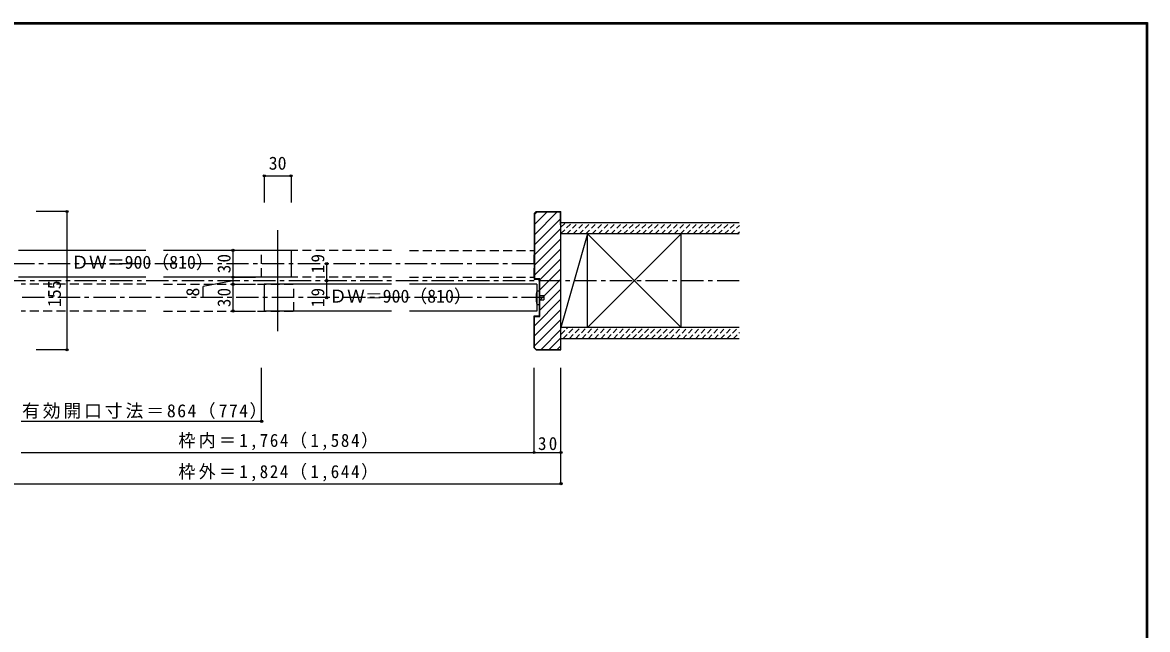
# Model space of a CAD drawing. Units: millimetres, scale not verified. Extents: x -973 to 977, y -718 to 696.
# Drawn here: x -284 to 977, y 16 to 696 of the extents above; entities that cross this region are included whole.
import ezdxf
from ezdxf.enums import TextEntityAlignment as Align

# ---------------------------------------------------------------- set-up
doc = ezdxf.new("R2010")
doc.units = ezdxf.units.MM
doc.header["$LTSCALE"] = 5
doc.header["$PDMODE"] = 32
doc.header["$PDSIZE"] = 2.5
for name, pattern in [('CHAIN1', [8, 5, -1, 1, -1]), ('DASHED1', [1.8, 1.2, -0.6]), ('DASHED2', [3, 2, -1])]:
    doc.linetypes.add(name, pattern=pattern)
for name, color, linetype in [('0-1_通り芯', 4, 'CHAIN1'), ('0-2_柱', 7, 'Continuous'), ('0-3_仕上げ', 2, 'Continuous'), ('0-4_枠', 3, 'Continuous'), ('0-6_扉', 6, 'Continuous'), ('0-7_金物', 7, 'Continuous'), ('0-B_寸法', 7, 'Continuous'), ('0-C_ハッチ', 4, 'DASHED1'), ('F-1_枠', 6, 'Continuous')]:
    doc.layers.add(name, color=color, linetype=linetype)
doc.styles.add('ＭＳ ゴシック', font='')
doc.styles.get('ＭＳ ゴシック').set_extended_font_data('MS Gothic')

msp = doc.modelspace()

# ---------------------------------------------------------------- linework, layer by layer
at = {"layer": '0-1_通り芯'}
for p, q in [((289.153, 425.5), (-296.847, 425.5)), ((519.135, 406.5), (-515.847, 406.5)), ((300.153, 387.5), (-285.847, 387.5))]:
    msp.add_line(p, q, dxfattribs=at)
at = {"layer": '0-2_柱', "color": 3}
for p, q in [((319.135, 354), (319.135, 459)), ((349.014, 354), (349.014, 459)), ((454.014, 354), (454.014, 459))]:
    msp.add_line(p, q, dxfattribs=at)
at = {"layer": '0-2_柱'}
for p, q in [((349.014, 459), (319.135, 354)), ((349.014, 459), (454.014, 354)), ((349.014, 354), (454.014, 459))]:
    msp.add_line(p, q, dxfattribs=at)
at = {"layer": '0-3_仕上げ'}
for p, q in [((519.135, 471.5), (319.135, 471.5)), ((519.135, 459), (319.135, 459)), ((519.135, 354), (319.135, 354)), ((519.135, 341.5), (319.135, 341.5))]:
    msp.add_line(p, q, dxfattribs=at)
at = {"layer": '0-4_枠'}
for p, q in [((289.153, 481.879), (291.274, 484)), ((289.153, 481.879), (289.153, 408)), ((289.653, 481.671), (289.653, 408.5)), ((291.274, 484), (319.135, 484)), ((318.635, 469), (318.635, 483.5)), ((319.135, 329), (319.135, 484)), ((318.635, 469), (319.135, 469)), ((295.153, 408), (289.153, 408)), ((295.653, 408.5), (289.653, 408.5)), ((295.153, 367), (295.153, 408)), ((295.653, 366.5), (295.653, 408.5)), ((289.153, 367), (295.153, 367)), ((289.153, 331.121), (289.153, 367)), ((289.653, 366.5), (295.653, 366.5)), ((289.653, 331.328), (289.653, 366.5)), ((318.635, 344), (319.135, 344)), ((318.635, 344), (318.635, 329.5)), ((291.274, 329), (289.153, 331.121)), ((291.481, 329.5), (289.653, 331.328)), ((291.274, 329), (319.135, 329)), ((291.481, 329.5), (318.635, 329.5))]:
    msp.add_line(p, q, dxfattribs=at)
msp.add_lwpolyline([(289.653, 481.671), (291.482, 483.5), (318.635, 483.5)], dxfattribs=at)
at = {"layer": '0-6_扉', "color": 3}
msp.add_line((1.653, 463), (1.653, 350), dxfattribs=at)
at = {"layer": '0-6_扉'}
for p, q in [((-146.097, 440.5), (-288.847, 440.5)), ((16.653, 440.5), (-126.097, 440.5)), ((16.653, 440.5), (16.653, 410.5)), ((-146.097, 410.5), (-288.847, 410.5)), ((16.653, 410.5), (-126.097, 410.5)), ((-13.347, 402.5), (-13.347, 372.5)), ((129.403, 402.5), (-13.347, 402.5)), ((292.153, 402.5), (149.403, 402.5)), ((292.153, 402.5), (292.153, 372.5)), ((129.403, 372.5), (-13.347, 372.5)), ((292.153, 372.5), (149.403, 372.5))]:
    msp.add_line(p, q, dxfattribs=at)
at = {"layer": '0-6_扉', "color": 2, "linetype": 'DASHED2'}
for p, q in [((-16.365, 410.5), (-16.365, 440.5)), ((129.403, 440.5), (-16.365, 440.5)), ((149.403, 440.5), (289.153, 440.5)), ((289.153, 410.5), (289.153, 440.5)), ((129.403, 410.5), (-16.365, 410.5)), ((149.403, 410.5), (289.153, 410.5)), ((-146.097, 402.5), (-285.847, 402.5)), ((-126.097, 402.5), (19.671, 402.5)), ((19.671, 372.5), (19.671, 402.5)), ((-146.097, 372.5), (-285.847, 372.5)), ((-126.097, 372.5), (19.671, 372.5))]:
    msp.add_line(p, q, dxfattribs=at)
at = {"layer": '0-7_金物'}
for p, q in [((292.153, 395), (295.153, 395)), ((295.153, 395), (295.153, 380)), ((292.153, 380), (295.153, 380)), ((295.153, 385), (300.153, 385))]:
    msp.add_line(p, q, dxfattribs=at)
msp.add_lwpolyline([(295.153, 390), (300.153, 390), (300.153, 385)], dxfattribs=at)
msp.add_arc((322.604, 387.5), 31.361, 166.16371, 193.83632, dxfattribs=at)
at = {"layer": '0-B_寸法', "color": 4}
for p, q in [((-13.347, 524), (16.653, 524)), ((-13.347, 524), (-13.347, 494)), ((16.653, 524), (16.653, 494)), ((-234.425, 484), (-268.947, 484)), ((-234.425, 329), (-234.425, 484)), ((-48.393, 440.5), (-48.393, 410.5)), ((-23.347, 440.5), (-48.393, 440.5)), ((56.653, 406.5), (56.653, 425.5)), ((-48.393, 406.5), (-81.849, 400.002)), ((-48.393, 410.5), (-48.393, 372.5)), ((-48.393, 410.5), (-23.347, 410.5)), ((-23.347, 410.5), (-48.393, 410.5)), ((56.653, 387.5), (56.653, 406.5)), ((-81.849, 388.959), (-81.849, 400.002)), ((-48.393, 402.5), (-23.347, 402.5)), ((-48.393, 372.5), (-23.347, 372.5)), ((-234.425, 329), (-268.947, 329)), ((-16.365, 249), (-16.365, 309)), ((289.153, 214), (289.153, 309)), ((319.135, 179), (319.135, 309)), ((-285.847, 249), (-16.365, 249)), ((-285.847, 214), (289.153, 214)), ((289.153, 214), (319.135, 214)), ((-315.847, 179), (319.135, 179))]:
    msp.add_line(p, q, dxfattribs=at)
at = {"layer": '0-B_寸法'}
for p in [(-13.347, 524), (16.653, 524), (-234.425, 484), (-48.393, 440.5), (56.653, 425.5), (-48.393, 410.5), (-48.393, 410.5), (-48.393, 402.5), (56.653, 406.5), (56.653, 387.5), (-48.393, 372.5), (-234.425, 329), (-16.365, 249), (289.153, 214), (319.135, 214), (319.135, 179)]:
    msp.add_point(p, dxfattribs=at)
at = {"layer": '0-C_ハッチ', "linetype": 'Continuous'}
for p, q in [((292.516, 483.5), (289.653, 480.637)), ((303.829, 483.5), (289.653, 469.323)), ((315.143, 483.5), (289.653, 458.01)), ((318.635, 475.678), (289.653, 446.696)), ((319.153, 464.883), (289.653, 435.382)), ((319.153, 453.569), (289.653, 424.069)), ((319.153, 442.255), (289.653, 412.755)), ((319.153, 430.941), (295.653, 407.441)), ((319.153, 419.627), (295.653, 396.128)), ((319.153, 408.314), (295.653, 384.814)), ((319.153, 396.999), (295.653, 373.5)), ((319.153, 385.686), (289.153, 355.686)), ((319.153, 374.373), (289.653, 344.873)), ((319.153, 363.059), (289.653, 333.559)), ((319.153, 351.745), (296.908, 329.5)), ((318.635, 342.167), (305.968, 329.5)), ((318.635, 333.106), (315.029, 329.5))]:
    msp.add_line(p, q, dxfattribs=at)
at = {"layer": '0-C_ハッチ'}
for p, q in [((319.153, 466.485), (324.168, 471.5)), ((319.153, 459.414), (331.239, 471.5)), ((325.81, 459), (338.31, 471.5)), ((332.882, 459), (345.382, 471.5)), ((339.953, 459), (352.453, 471.5)), ((347.024, 459), (359.524, 471.5)), ((354.095, 459), (366.595, 471.5)), ((361.166, 459), (373.666, 471.5)), ((368.237, 459), (380.737, 471.5)), ((375.308, 459), (387.808, 471.5)), ((382.379, 459), (394.879, 471.5)), ((389.45, 459), (401.95, 471.5)), ((396.521, 459), (409.021, 471.5)), ((403.592, 459), (416.092, 471.5)), ((410.663, 459), (423.163, 471.5)), ((417.734, 459), (430.234, 471.5)), ((424.805, 459), (437.305, 471.5)), ((431.877, 459), (444.377, 471.5)), ((438.948, 459), (451.448, 471.5)), ((446.019, 459), (458.519, 471.5)), ((453.09, 459), (465.59, 471.5)), ((460.161, 459), (472.661, 471.5)), ((467.232, 459), (479.732, 471.5)), ((474.303, 459), (486.803, 471.5)), ((481.374, 459), (493.874, 471.5)), ((488.445, 459), (500.945, 471.5)), ((495.516, 459), (508.016, 471.5)), ((502.587, 459), (515.087, 471.5)), ((509.658, 459), (519.153, 468.495)), ((516.729, 459), (519.153, 461.424)), ((319.153, 353.348), (319.805, 354)), ((319.153, 346.276), (326.877, 354)), ((321.769, 341.822), (333.948, 354)), ((328.84, 341.822), (341.019, 354)), ((335.911, 341.822), (348.09, 354)), ((342.982, 341.822), (355.161, 354)), ((350.053, 341.822), (362.232, 354)), ((357.125, 341.822), (369.303, 354)), ((364.196, 341.822), (376.374, 354)), ((371.267, 341.822), (383.445, 354)), ((378.338, 341.822), (390.516, 354)), ((385.409, 341.822), (397.587, 354)), ((392.48, 341.822), (404.658, 354)), ((399.551, 341.822), (411.729, 354)), ((406.622, 341.822), (418.8, 354)), ((413.371, 341.5), (425.871, 354)), ((420.443, 341.5), (432.943, 354)), ((427.514, 341.5), (440.014, 354)), ((434.585, 341.5), (447.085, 354)), ((441.656, 341.5), (454.156, 354)), ((448.727, 341.5), (461.227, 354)), ((455.798, 341.5), (468.298, 354)), ((462.869, 341.5), (475.369, 354)), ((469.94, 341.5), (482.44, 354)), ((477.011, 341.5), (489.511, 354)), ((484.082, 341.5), (496.582, 354)), ((491.153, 341.5), (503.653, 354)), ((498.224, 341.5), (510.724, 354)), ((505.295, 341.5), (517.795, 354)), ((512.366, 341.5), (519.153, 348.287))]:
    msp.add_line(p, q, dxfattribs=at)
at = {"layer": 'F-1_枠'}
for p, q in [((-973.347, 695.833), (976.653, 695.833)), ((-973.347, 695), (976.653, 695)), ((-973.347, 694.167), (976.653, 694.167)), ((974.986, 695.833), (974.986, -700.833)), ((975.82, 695.833), (975.82, -700.833)), ((976.653, 695.833), (976.653, -700.833))]:
    msp.add_line(p, q, dxfattribs=at)

# ---------------------------------------------------------------- texts
at = {"layer": '0-B_寸法', "style": 'ＭＳ ゴシック'}
for s, p in [('30', (-8.347, 526.5)), ('ＤＷ＝900（810）', (-229.858, 415.5)), ('ＤＷ＝900（810）', (59.403, 377.5))]:
    msp.add_text(s, height=14.66, dxfattribs=at).set_placement(p, align=Align.BOTTOM_LEFT)
for s, p in [('155', (-236.925, 376.934)), ('8', (-81.849, 388.79))]:
    msp.add_text(s, height=14.66, rotation=90, dxfattribs=at).set_placement(p, align=Align.BOTTOM_LEFT)
at = {"layer": '0-B_寸法', "char_height": 14.66, "attachment_point": 7, "rotation": 90, "style": 'ＭＳ ゴシック'}
for s, insert in [('\\T1.27;\\W0.95;30', (-50.893, 414.875)), ('\\T1.27;\\W0.95;19', (54.153, 414.875)), ('\\T1.27;\\W0.95;30', (-50.893, 376.875)), ('\\T1.27;\\W0.95;19', (54.153, 376.875))]:
    msp.add_mtext(s, dxfattribs=dict(at, insert=insert))
at = {"layer": '0-B_寸法', "char_height": 14.66, "attachment_point": 7, "style": 'ＭＳ ゴシック'}
for s, insert in [('\\T1.16;有効開口寸法＝864（774）', (-284.856, 251.5)), ('\\T1.2;\\W0.95;枠内＝1,764（1,584）', (-109.597, 216.5)), ('\\T1.27;\\W0.95;30', (293.519, 216.5)), ('\\T1.2;\\W0.95;枠外＝1,824（1,644）', (-109.606, 181.5))]:
    msp.add_mtext(s, dxfattribs=dict(at, insert=insert))

doc.saveas('drawing.dxf')
